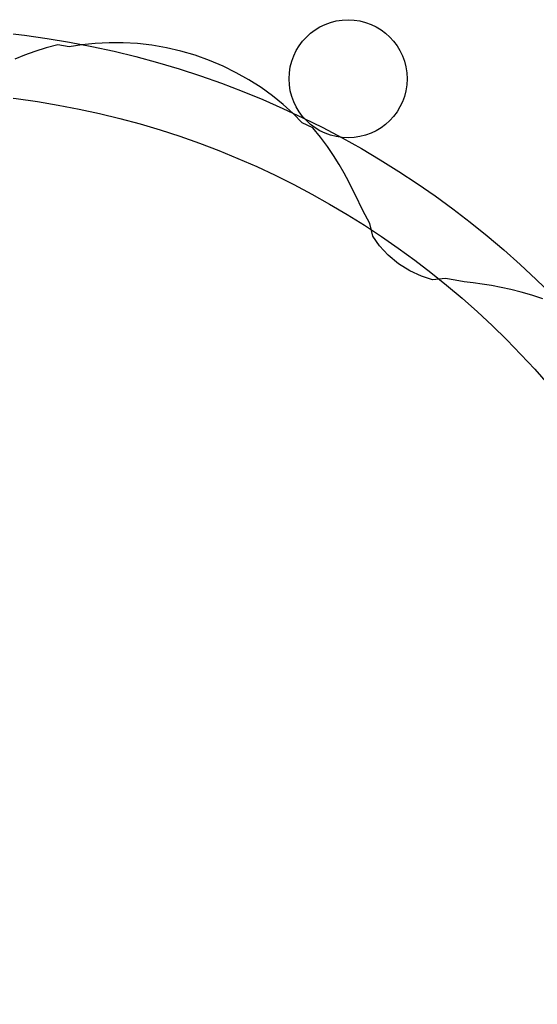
# Model space of a CAD drawing. Extents: x -41.3 to 46.6, y -42.1 to 42.1.
# Drawn here: x 2.71 to 24.63, y -2.79 to 38.89 of the extents above; entities that cross this region are included whole.
import ezdxf

# ---------------------------------------------------------------- set-up
doc = ezdxf.new("R2010")
doc.units = 0
for name, color, linetype in [('CAM', 1, 'continuous'), ('PRESSURE', 3, 'continuous'), ('ROLLER', 5, 'continuous')]:
    doc.layers.add(name, color=color, linetype=linetype)

msp = doc.modelspace()

# ---------------------------------------------------------------- linework, layer by layer
at = {"layer": 'cam'}
for p, q in [((3.353, 37.546), (2.912, 37.388)), ((3.822, 37.692), (3.353, 37.546)), ((4.317, 37.822), (3.822, 37.692)), ((4.803, 37.735), (4.317, 37.822)), ((5.345, 37.821), (4.803, 37.735)), ((5.909, 37.881), (5.345, 37.821)), ((6.49, 37.911), (5.909, 37.881)), ((7.087, 37.91), (6.49, 37.911)), ((7.694, 37.874), (7.087, 37.91)), ((8.308, 37.804), (7.694, 37.874)), ((8.924, 37.697), (8.308, 37.804)), ((9.537, 37.555), (8.924, 37.697)), ((10.144, 37.377), (9.537, 37.555)), ((2.912, 37.388), (2.497, 37.219)), ((10.74, 37.164), (10.144, 37.377)), ((11.32, 36.918), (10.74, 37.164)), ((11.881, 36.643), (11.32, 36.918)), ((12.419, 36.339), (11.881, 36.643)), ((12.931, 36.011), (12.419, 36.339)), ((13.415, 35.661), (12.931, 36.011)), ((13.868, 35.295), (13.415, 35.661)), ((14.288, 34.915), (13.868, 35.295)), ((14.676, 34.527), (14.288, 34.915)), ((15.12, 34.312), (14.676, 34.527)), ((15.445, 33.916), (15.12, 34.312)), ((15.738, 33.522), (15.445, 33.916)), ((16.002, 33.134), (15.738, 33.522)), ((16.239, 32.754), (16.002, 33.134)), ((16.452, 32.383), (16.239, 32.754)), ((16.646, 32.022), (16.452, 32.383)), ((16.825, 31.669), (16.646, 32.022)), ((16.995, 31.323), (16.825, 31.669)), ((17.163, 30.977), (16.995, 31.323)), ((17.339, 30.627), (17.163, 30.977)), ((17.536, 30.265), (17.339, 30.627)), ((17.66, 29.717), (17.536, 30.265)), ((17.95, 29.321), (17.66, 29.717)), ((18.313, 28.924), (17.95, 29.321)), ((18.749, 28.558), (18.313, 28.924)), ((19.232, 28.257), (18.749, 28.558)), ((19.721, 28.034), (19.232, 28.257)), ((20.187, 27.881), (19.721, 28.034)), ((20.747, 27.932), (20.187, 27.881)), ((21.152, 27.857), (20.747, 27.932)), ((21.54, 27.797), (21.152, 27.857)), ((21.92, 27.744), (21.54, 27.797)), ((22.302, 27.69), (21.92, 27.744)), ((22.693, 27.629), (22.302, 27.69)), ((23.096, 27.556), (22.693, 27.629)), ((23.515, 27.468), (23.096, 27.556)), ((23.95, 27.36), (23.515, 27.468)), ((24.4, 27.229), (23.95, 27.36)), ((24.865, 27.072), (24.4, 27.229))]:
    msp.add_line(p, q, dxfattribs=at)
at = {"layer": 'pressure'}
for radius in [38.536, 35.832]:
    msp.add_circle((-2, 0), radius, dxfattribs=at)
at = {"layer": 'roller'}
msp.add_circle((16.617, 36.385), 2.5, dxfattribs=at)

doc.saveas('drawing.dxf')
